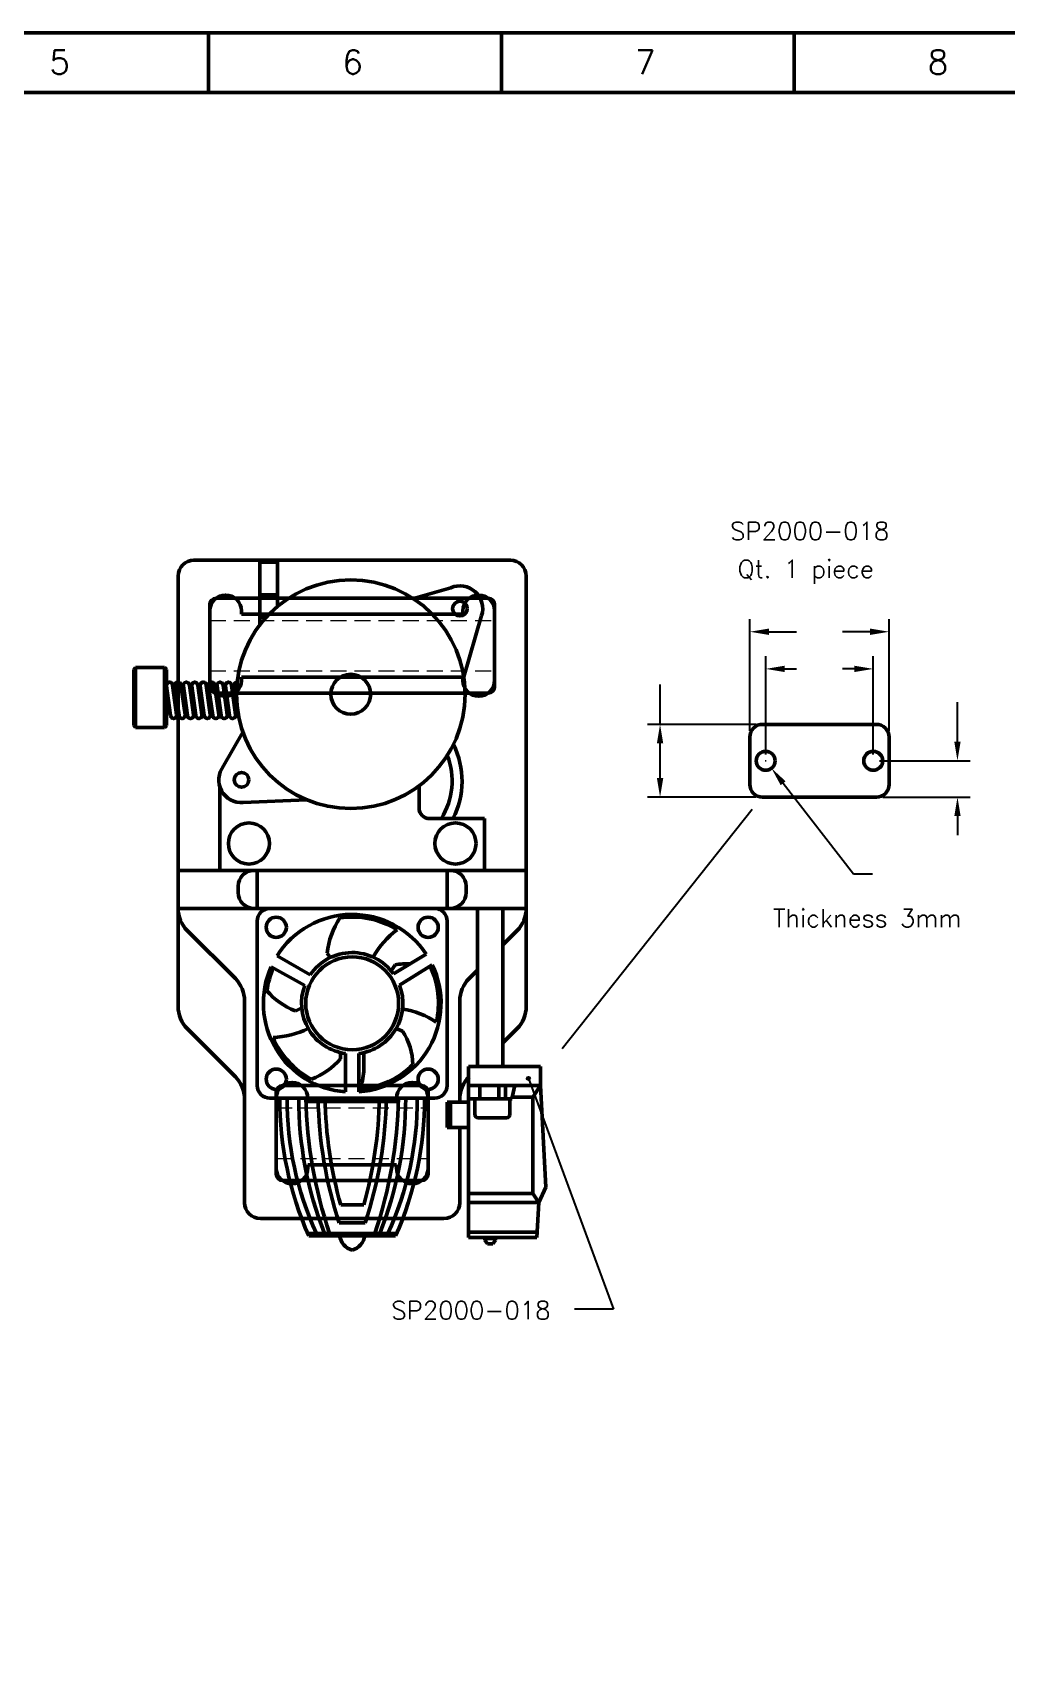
# Model space of a CAD drawing. Extents: x 22869 to 23563, y -7306 to -6812.
# Drawn here: x 23072.7 to 23226.5, y -7070.3 to -6811.9 of the extents above; entities that cross this region are included whole.
import ezdxf

# ---------------------------------------------------------------- set-up
doc = ezdxf.new("R2010")
doc.units = 0
doc.header["$PDMODE"] = 34
doc.linetypes.add('DASHED', pattern=[19.05, 12.7, -6.35])
doc.layers.get('0').update_dxf_attribs({"lineweight": 0})
for name, color, linetype, lineweight in [('Cooler', 7, 'Continuous', 50), ('Extrusora', 4, 'Continuous', 50), ('Fixação e Transmissão', 5, 'Continuous', 50), ('Guias', 30, 'Continuous', 50), ('Hotend', 4, 'Continuous', 50), ('Linha tracejada', 254, 'DASHED', 15), ('Peças Usinadas', 120, 'Continuous', 50)]:
    doc.layers.add(name, color=color, linetype=linetype, lineweight=lineweight)
doc.layers.add('Cotas', color=90, linetype='Continuous')
doc.styles.get("Standard").update_dxf_attribs({"font": 'romans.shx'})
doc.dimstyles.get("Standard").update_dxf_attribs({"dimtxt": 3, "dimasz": 3, "dimexe": 2, "dimexo": 1, "dimgap": 1, "dimtad": 0, "dimtoh": 1, "dimcen": 0.09, "dimadec": 0, "dimazin": 0, "dimtfac": 1, "dimtdec": 4, "dimtofl": 0, "dimtmove": 0, "dimatfit": 3, "dimfxl": 1, "dimtolj": 1, "dimtzin": 0, "dimarcsym": 0})

# ---------------------------------------------------------------- blocks, each defined once
blk = doc.blocks.new('*D_0')
at = {"color": 0, "linetype": 'ByBlock', "lineweight": -2}
for p, q in [((23186.02, -6922.18), (23186.02, -6904.55)), ((23189.02, -6906.55), (23193.37, -6906.55)), ((23205.02, -6906.55), (23200.66, -6906.55)), ((23208.02, -6922.18), (23208.02, -6904.55))]:
    blk.add_line(p, q, dxfattribs=at)
for points in [[(23186.02, -6906.55), (23189.02, -6907.05), (23186.02, -6906.55), (23189.02, -6906.05)], [(23208.02, -6906.55), (23205.02, -6906.05), (23208.02, -6906.55), (23205.02, -6907.05)]]:
    blk.add_solid(points, dxfattribs=at)
at = {"layer": 'Defpoints', "color": 0, "linetype": 'ByBlock', "lineweight": 0}
for p in [(23186.02, -6906.55), (23208.02, -6906.55), (23186.02, -6923.18), (23208.02, -6923.18)]:
    blk.add_point(p, dxfattribs=at)
blk = doc.blocks.new('*D_1')
at = {"color": 0, "linetype": 'ByBlock', "lineweight": -2}
for p, q in [((23188.52, -6925.93), (23188.52, -6910.42)), ((23205.52, -6925.93), (23205.52, -6910.42)), ((23191.52, -6912.42), (23193.37, -6912.42)), ((23202.52, -6912.42), (23200.66, -6912.42))]:
    blk.add_line(p, q, dxfattribs=at)
for points in [[(23188.52, -6912.42), (23191.52, -6912.92), (23188.52, -6912.42), (23191.52, -6911.92)], [(23205.52, -6912.42), (23202.52, -6911.92), (23205.52, -6912.42), (23202.52, -6912.92)]]:
    blk.add_solid(points, dxfattribs=at)
at = {"layer": 'Defpoints', "color": 0, "linetype": 'ByBlock', "lineweight": 0}
for p in [(23188.52, -6912.42), (23205.52, -6912.42), (23188.52, -6926.93), (23205.52, -6926.93)]:
    blk.add_point(p, dxfattribs=at)
blk = doc.blocks.new('*D_2')
at = {"color": 0, "linetype": 'ByBlock', "lineweight": -2}
for p, q in [((23218.82, -6923.93), (23218.82, -6917.65)), ((23206.52, -6926.93), (23220.82, -6926.93)), ((23207.02, -6932.68), (23220.82, -6932.68)), ((23218.82, -6935.68), (23218.82, -6938.68))]:
    blk.add_line(p, q, dxfattribs=at)
for points in [[(23218.82, -6926.93), (23219.32, -6923.93), (23218.82, -6926.93), (23218.32, -6923.93)], [(23218.82, -6932.68), (23218.32, -6935.68), (23218.82, -6932.68), (23219.32, -6935.68)]]:
    blk.add_solid(points, dxfattribs=at)
at = {"layer": 'Defpoints', "color": 0, "linetype": 'ByBlock', "lineweight": 0}
for p in [(23205.52, -6926.93), (23218.82, -6926.93), (23206.02, -6932.68), (23218.82, -6932.68)]:
    blk.add_point(p, dxfattribs=at)
blk = doc.blocks.new('*D_3')
at = {"color": 0, "linetype": 'ByBlock', "lineweight": -2}
for p, q in [((23171.83, -6921.18), (23171.83, -6914.9)), ((23187.02, -6921.18), (23169.83, -6921.18)), ((23171.83, -6929.68), (23171.83, -6924.18)), ((23187.02, -6932.68), (23169.83, -6932.68))]:
    blk.add_line(p, q, dxfattribs=at)
for points in [[(23171.83, -6921.18), (23171.33, -6924.18), (23171.83, -6921.18), (23172.33, -6924.18)], [(23171.83, -6932.68), (23172.33, -6929.68), (23171.83, -6932.68), (23171.33, -6929.68)]]:
    blk.add_solid(points, dxfattribs=at)
at = {"layer": 'Defpoints', "color": 0, "linetype": 'ByBlock', "lineweight": 0}
for p in [(23171.83, -6921.18), (23188.02, -6921.18), (23171.83, -6932.68), (23188.02, -6932.68)]:
    blk.add_point(p, dxfattribs=at)
blk = doc.blocks.new('*D_4')
for p, q in [((23188.43, -6926.93), (23188.61, -6926.93)), ((23188.52, -6927.02), (23188.52, -6926.84))]:
    blk.add_line(p, q)
at = {"color": 0, "linetype": 'ByBlock', "lineweight": -2}
for p, q in [((23191.28, -6930.49), (23202.39, -6944.79)), ((23202.39, -6944.79), (23205.39, -6944.79))]:
    blk.add_line(p, q, dxfattribs=at)
blk.add_solid([(23189.44, -6928.12), (23190.88, -6930.79), (23189.44, -6928.12), (23191.67, -6930.18)], dxfattribs=at)
at = {"layer": 'Defpoints', "color": 0, "linetype": 'ByBlock', "lineweight": 0}
for p in [(23187.59, -6925.75), (23188.52, -6926.93)]:
    blk.add_point(p, dxfattribs=at)

msp = doc.modelspace()

# ---------------------------------------------------------------- hatches: boundary and pattern name
at = {"layer": 'Cotas'}
h = msp.add_hatch(color=256, dxfattribs=at)
h.dxf.hatch_style = 1
h.paths.add_polyline_path([(23150.761, -6977.13, -0.2411741), (23150.869, -6976.92, -0.6113775), (23151.278, -6977.13, -1), (23150.761, -6977.13)])

# ---------------------------------------------------------------- linework, layer by layer
at = {"layer": 'Cooler'}
for p, q in [((23110.181, -6950.249), (23136.181, -6950.249)), ((23108.181, -6978.249), (23108.181, -6952.249)), ((23138.181, -6978.249), (23138.181, -6952.249)), ((23116.559, -6960.746), (23111.311, -6957.748)), ((23119.714, -6958.03), (23119.208, -6957.316)), ((23129.708, -6960.609), (23134.894, -6957.505)), ((23115.685, -6962.432), (23110.381, -6959.477)), ((23129.95, -6959.163), (23129.314, -6960.099)), ((23130.659, -6962.384), (23135.834, -6959.161)), ((23115.204, -6965.945), (23114.154, -6966.468)), ((23130.129, -6969.23), (23131.137, -6969.639)), ((23121.338, -6973.042), (23121.338, -6974.027)), ((23122.114, -6973.185), (23122.114, -6979.249)), ((23122.114, -6973.185), (23122.114, -6979.249)), ((23122.114, -6973.185), (23122.114, -6979.249)), ((23122.114, -6973.185), (23122.114, -6979.249)), ((23124.248, -6973.185), (23124.248, -6979.249)), ((23124.248, -6973.185), (23124.248, -6979.249)), ((23124.248, -6973.185), (23124.248, -6979.249)), ((23124.248, -6973.185), (23124.248, -6979.249)), ((23124.995, -6973.048), (23124.995, -6976.018)), ((23110.181, -6980.249), (23136.181, -6980.249))]:
    msp.add_line(p, q, dxfattribs=at)
for centre, radius in [((23111.181, -6953.249), 1.6), ((23135.181, -6953.249), 1.6), ((23123.181, -6965.249), 7.34), ((23111.181, -6977.249), 1.6), ((23135.181, -6977.249), 1.6)]:
    msp.add_circle(centre, radius, dxfattribs=at)
for centre, radius, start, end in [((23110.181, -6952.249), 2, 90, 180), ((23136.181, -6952.249), 2, 0, 90), ((23123.181, -6965.249), 14.041, 33.46937, 147.71276), ((23132.192, -6958.917), 13.083, 146.83369, 172.96727), ((23123.181, -6965.249), 13.627, 58.55471, 98.18665), ((23138.163, -6964.356), 13.311, 126.25777, 151.26445), ((23123.181, -6965.249), 8.008, 35.40626, 145.78797), ((23123.181, -6965.249), 14.041, 155.72926, 265.64284), ((23123.181, -6965.249), 13.627, 155.87698, 171.62844), ((23123.181, -6965.249), 14.041, 274.35716, 25.69448), ((23132.005, -6971.973), 12.974, 88.30526, 99.11667), ((23123.181, -6965.249), 13.627, 347.27172, 25.50472), ((23118.649, -6955.517), 11.837, 220.87987, 247.68479), ((23123.181, -6965.249), 8.008, 159.40502, 262.34462), ((23123.181, -6965.249), 8.008, 277.65538, 20.96237), ((23129.439, -6978.371), 12.325, 55.19447, 82.08081), ((23109.574, -6954.573), 16.128, 273.9172, 294.44357), ((23123.181, -6965.249), 13.627, 203.41186, 241.73855), ((23122.44, -6975.232), 10.34, 1.6986, 32.74614), ((23111.985, -6965.564), 12.614, 292.09042, 317.85989), ((23123.181, -6965.249), 13.627, 275.14613, 314.75689), ((23113.189, -6974.991), 11.851, 341.14274, 355.02797), ((23110.181, -6978.249), 2, 180, 270), ((23136.181, -6978.249), 2, 270, 360)]:
    msp.add_arc(centre, radius, start, end, dxfattribs=at)
at = {"layer": 'Cotas'}
for p, q in [((23156.378, -6972.407), (23186.361, -6934.577)), ((23151.02, -6977.13), (23164.474, -7013.568)), ((23164.474, -7013.568), (23158.299, -7013.568))]:
    msp.add_line(p, q, dxfattribs=at)
msp.add_circle((23151.02, -6977.13), 0.259, dxfattribs=at)
at = {"layer": 'Extrusora'}
for p, q in [((23108.56, -6905.501), (23108.56, -6895.532)), ((23108.56, -6895.532), (23111.365, -6895.532)), ((23111.365, -6895.532), (23111.365, -6902.561)), ((23111.365, -6900.73), (23108.56, -6900.73)), ((23138.758, -6899.602), (23132.859, -6901.316)), ((23108.56, -6904.233), (23109.618, -6904.233)), ((23140.807, -6913.682), (23143.624, -6904.005)), ((23088.961, -6912.216), (23088.679, -6912.498)), ((23088.679, -6912.498), (23088.679, -6916.941)), ((23093.544, -6912.216), (23088.961, -6912.216)), ((23088.961, -6912.216), (23088.961, -6916.941)), ((23093.826, -6912.498), (23093.544, -6912.216)), ((23093.544, -6912.216), (23093.544, -6916.941)), ((23093.826, -6916.941), (23093.826, -6912.498)), ((23088.679, -6921.385), (23088.679, -6916.941)), ((23088.961, -6921.667), (23088.961, -6916.941)), ((23093.544, -6921.667), (23093.544, -6916.941)), ((23093.826, -6916.941), (23093.826, -6921.385)), ((23093.844, -6915.837), (23093.945, -6915.837)), ((23093.85, -6915.155), (23094.488, -6919.764)), ((23094.793, -6915.011), (23095.431, -6919.625)), ((23094.907, -6915.837), (23095.275, -6915.837)), ((23095.18, -6915.155), (23095.819, -6919.764)), ((23096.123, -6915.011), (23096.762, -6919.625)), ((23096.237, -6915.837), (23096.605, -6915.837)), ((23096.51, -6915.155), (23097.149, -6919.764)), ((23097.453, -6915.011), (23098.092, -6919.625)), ((23097.567, -6915.837), (23097.935, -6915.837)), ((23097.841, -6915.155), (23098.479, -6919.764)), ((23098.783, -6915.011), (23099.422, -6919.625)), ((23098.897, -6915.837), (23099.265, -6915.837)), ((23099.171, -6915.155), (23099.809, -6919.764)), ((23100.113, -6915.011), (23100.752, -6919.625)), ((23100.228, -6915.837), (23100.595, -6915.837)), ((23100.501, -6915.155), (23101.139, -6919.764)), ((23101.443, -6915.011), (23102.082, -6919.625)), ((23101.558, -6915.837), (23101.925, -6915.837)), ((23101.831, -6915.155), (23102.469, -6919.764)), ((23102.773, -6915.011), (23103.412, -6919.625)), ((23102.888, -6915.837), (23103.255, -6915.837)), ((23103.161, -6915.155), (23103.799, -6919.764)), ((23104.104, -6915.011), (23104.742, -6919.625)), ((23104.218, -6915.837), (23104.586, -6915.837)), ((23104.491, -6915.155), (23105.129, -6919.764)), ((23093.844, -6918.046), (23094.251, -6918.046)), ((23095.213, -6918.046), (23095.581, -6918.046)), ((23096.543, -6918.046), (23096.911, -6918.046)), ((23097.873, -6918.046), (23098.241, -6918.046)), ((23099.203, -6918.046), (23099.571, -6918.046)), ((23100.533, -6918.046), (23100.901, -6918.046)), ((23101.863, -6918.046), (23102.231, -6918.046)), ((23103.193, -6918.046), (23103.561, -6918.046)), ((23104.524, -6918.046), (23104.891, -6918.046)), ((23088.961, -6921.667), (23088.679, -6921.385)), ((23093.544, -6921.667), (23088.961, -6921.667)), ((23093.826, -6921.385), (23093.544, -6921.667)), ((23102.846, -6927.758), (23105.918, -6922.438)), ((23102.267, -6936.066), (23102.267, -6931.03)), ((23133.747, -6934.375), (23133.747, -6930.904)), ((23116.031, -6933.107), (23105.961, -6933.535)), ((23102.267, -6944.249), (23102.267, -6936.066)), ((23144.095, -6936.066), (23135.438, -6936.066)), ((23144.095, -6944.249), (23144.095, -6936.066)), ((23102.267, -6944.249), (23123.181, -6944.249)), ((23144.095, -6944.249), (23123.181, -6944.249))]:
    msp.add_line(p, q, dxfattribs=at)
for centre, radius in [((23140.205, -6902.893), 1.162), ((23105.696, -6929.949), 1.162), ((23106.864, -6940.004), 3.249), ((23139.498, -6940.004), 3.249)]:
    msp.add_circle(centre, radius, dxfattribs=at)
for centre, radius, start, end in [((23140.205, -6902.893), 3.595, 341.97764, 113.74619), ((23094.311, -6915.013), 0.482, 0.32168, 197.08828), ((23095.641, -6915.013), 0.482, 0.32168, 197.08828), ((23096.971, -6915.013), 0.482, 0.32168, 197.08828), ((23098.301, -6915.013), 0.482, 0.32168, 197.08828), ((23099.631, -6915.013), 0.482, 0.32168, 197.08828), ((23100.961, -6915.013), 0.482, 0.32168, 197.08828), ((23102.292, -6915.013), 0.482, 0.32168, 197.08828), ((23103.622, -6915.013), 0.482, 0.32168, 197.08828), ((23104.952, -6915.013), 0.482, 86.00924, 197.08828), ((23094.97, -6919.765), 0.482, 179.94031, 16.90878), ((23096.3, -6919.765), 0.482, 179.94031, 16.90878), ((23097.631, -6919.765), 0.482, 179.94031, 16.90878), ((23098.961, -6919.765), 0.482, 179.94031, 16.90878), ((23100.291, -6919.765), 0.482, 179.94031, 16.90878), ((23101.621, -6919.765), 0.482, 179.94031, 16.90878), ((23102.951, -6919.765), 0.482, 179.94031, 16.90878), ((23104.281, -6919.765), 0.482, 179.94031, 16.90878), ((23105.611, -6919.765), 0.482, 179.94031, 224.06022), ((23127.726, -6930.14), 12.818, 332.46597, 26.75088), ((23127.726, -6930.14), 11.235, 328.16737, 21.1052), ((23105.696, -6929.949), 3.595, 142.44857, 274.21713), ((23135.438, -6934.375), 1.691, 180, 270)]:
    msp.add_arc(centre, radius, start, end, dxfattribs=at)
at = {"layer": 'Fixação e Transmissão'}
for p, q in [((23142.981, -6950.249), (23146.981, -6950.249)), ((23142.981, -6975.25), (23146.981, -6975.25)), ((23141.55, -6978.25), (23152.918, -6978.25)), ((23143.361, -6978.25), (23143.361, -6980.35)), ((23146.352, -6978.25), (23146.352, -6980.35)), ((23147.407, -6978.25), (23147.407, -6980.35)), ((23148.482, -6980.078), (23148.86, -6978.25)), ((23151.699, -6980.078), (23152.918, -6978.25)), ((23152.918, -6978.25), (23153.781, -6994.296)), ((23141.55, -6980.85), (23138.181, -6980.85)), ((23138.181, -6980.85), (23138.181, -6984.85)), ((23138.728, -6980.85), (23138.728, -6984.85)), ((23141.55, -6980.35), (23147.407, -6980.35)), ((23147.407, -6980.35), (23148.482, -6980.35)), ((23148.482, -6980.078), (23148.482, -6980.35)), ((23148.482, -6980.078), (23151.699, -6980.078)), ((23151.699, -6980.078), (23151.699, -6995.324)), ((23143.079, -6983.35), (23147.579, -6983.35)), ((23141.55, -6984.85), (23138.181, -6984.85)), ((23153.781, -6994.296), (23152.659, -6996.736)), ((23146.703, -6995.324), (23141.55, -6995.324)), ((23152.659, -6996.736), (23141.55, -6996.736)), ((23147.511, -6995.324), (23146.703, -6995.324)), ((23151.699, -6995.324), (23147.511, -6995.324)), ((23152.659, -6996.736), (23151.699, -6995.324)), ((23152.659, -6996.736), (23152.364, -7002.23)), ((23152.407, -7001.43), (23141.55, -7001.43)), ((23152.364, -7002.23), (23141.55, -7002.23)), ((23144.158, -7002.23), (23144.158, -7002.689)), ((23144.158, -7002.425), (23144.981, -7002.425)), ((23145.804, -7002.425), (23144.981, -7002.425)), ((23145.804, -7002.23), (23145.804, -7002.689)), ((23144.158, -7002.689), (23144.551, -7003.25)), ((23144.551, -7003.25), (23144.981, -7003.25)), ((23145.412, -7003.25), (23144.981, -7003.25)), ((23145.804, -7002.689), (23145.412, -7003.25))]:
    msp.add_line(p, q, dxfattribs=at)
at = {"layer": 'Fixação e Transmissão', "ltscale": 0.1}
for p, q in [((23142.981, -6975.25), (23142.981, -6950.249)), ((23146.981, -6975.25), (23146.981, -6950.249)), ((23142.579, -6980.35), (23142.579, -6982.85)), ((23148.079, -6980.35), (23148.079, -6982.85))]:
    msp.add_line(p, q, dxfattribs=at)
at = {"layer": 'Fixação e Transmissão', "ltscale": 0.15}
msp.add_line((23141.55, -6978.25), (23141.55, -7002.23), dxfattribs=at)
at = {"layer": 'Fixação e Transmissão'}
for centre, start, end in [((23143.079, -6982.85), 180, 270), ((23147.579, -6982.85), 270, 360)]:
    msp.add_arc(centre, 0.5, start, end, dxfattribs=at)
at = {"layer": 'Guias'}
for p, q in [((23144.681, -6901.249), (23101.681, -6901.249)), ((23100.681, -6902.249), (23100.681, -6908.749)), ((23145.681, -6915.249), (23145.681, -6902.249)), ((23100.681, -6915.249), (23100.681, -6908.749)), ((23144.681, -6916.249), (23101.681, -6916.249)), ((23111.181, -6979.249), (23111.181, -6985.749)), ((23134.181, -6978.249), (23112.181, -6978.249)), ((23135.181, -6992.249), (23135.181, -6979.249)), ((23111.181, -6992.249), (23111.181, -6985.749)), ((23134.181, -6993.249), (23112.181, -6993.249))]:
    msp.add_line(p, q, dxfattribs=at)
for centre, start, end in [((23101.681, -6902.249), 90, 180), ((23144.681, -6902.249), 360, 90), ((23101.681, -6915.249), 180, 270), ((23144.681, -6915.249), 270, 360), ((23112.181, -6979.249), 90, 180), ((23134.181, -6979.249), 360, 90), ((23112.181, -6992.249), 180, 270), ((23134.181, -6992.249), 270, 360)]:
    msp.add_arc(centre, 1, start, end, dxfattribs=at)
at = {"layer": 'Hotend'}
for p, q in [((23121.366, -6997.108), (23123.181, -6997.108)), ((23124.996, -6997.108), (23123.181, -6997.108)), ((23121.143, -6999.96), (23123.181, -6999.96)), ((23125.22, -6999.96), (23123.181, -6999.96)), ((23123.181, -7001.596), (23116.149, -7001.596)), ((23116.326, -7001.999), (23123.181, -7001.999)), ((23117.531, -7001.596), (23117.933, -7001.999)), ((23118.811, -7001.596), (23119.213, -7001.999)), ((23119.618, -7001.596), (23120.021, -7001.999)), ((23123.181, -7001.596), (23130.214, -7001.596)), ((23130.036, -7001.999), (23123.181, -7001.999)), ((23126.744, -7001.596), (23126.342, -7001.999)), ((23127.552, -7001.596), (23127.149, -7001.999)), ((23128.832, -7001.596), (23128.429, -7001.999))]:
    msp.add_line(p, q, dxfattribs=at)
for centre, radius, start, end in [((23164.857, -6980.39), 53.124, 179.84699, 204.00078), ((23163.177, -6980.501), 50.285, 179.71289, 204.80428), ((23172.39, -6980.274), 57.666, 179.97445, 201.69981), ((23185.446, -6979.037), 69.586, 180.99787, 198.91671), ((23183.373, -6979.263), 65.582, 180.86137, 198.39702), ((23184.474, -6979.263), 65.582, 180.86137, 195.78968), ((23061.889, -6979.263), 65.582, 344.21032, 359.13863), ((23062.989, -6979.263), 65.582, 341.60298, 359.13863), ((23060.916, -6979.037), 69.586, 341.08329, 359.00213), ((23073.972, -6980.274), 57.666, 338.30019, 0.02555), ((23083.186, -6980.501), 50.285, 335.19572, 0.28711), ((23081.505, -6980.39), 53.124, 335.99922, 0.15301), ((23124.021, -7001.493), 2.882, 189.53156, 253.0677), ((23122.342, -7001.493), 2.882, 286.9323, 350.46844)]:
    msp.add_arc(centre, radius, start, end, dxfattribs=at)
at = {"layer": 'Linha tracejada', "ltscale": 0.2}
for p, q in [((23100.681, -6904.749), (23145.681, -6904.749)), ((23100.681, -6912.749), (23145.681, -6912.749)), ((23111.181, -6981.749), (23135.181, -6981.749)), ((23111.181, -6989.749), (23135.181, -6989.749))]:
    msp.add_line(p, q, dxfattribs=at)
at = {"layer": 'Peças Usinadas'}
for p, q in [((23100.497, -6811.91), (23100.497, -6821.36)), ((23146.757, -6811.91), (23146.757, -6821.36)), ((23193.017, -6811.91), (23193.017, -6821.36)), ((23148.181, -6895.249), (23098.181, -6895.249)), ((23095.681, -6965.749), (23095.681, -6897.749)), ((23150.681, -6965.749), (23150.681, -6897.749)), ((23100.681, -6908.749), (23100.681, -6903.249)), ((23105.681, -6903.749), (23105.681, -6903.249)), ((23140.681, -6903.749), (23140.681, -6903.249)), ((23145.681, -6908.749), (23145.681, -6903.249)), ((23100.681, -6914.249), (23100.681, -6908.749)), ((23100.681, -6908.749), (23100.681, -6914.249)), ((23145.681, -6914.249), (23145.681, -6908.749)), ((23145.681, -6908.749), (23145.681, -6914.249)), ((23105.681, -6914.249), (23105.681, -6913.749)), ((23140.681, -6914.249), (23140.681, -6913.749)), ((23150.681, -6944.249), (23095.681, -6944.249)), ((23095.681, -6947.249), (23095.681, -6944.249)), ((23150.681, -6947.249), (23150.681, -6944.249)), ((23095.681, -6950.249), (23095.681, -6947.249)), ((23105.181, -6946.749), (23105.181, -6947.749)), ((23141.181, -6946.749), (23141.181, -6947.749)), ((23150.681, -6950.249), (23150.681, -6947.249)), ((23150.681, -6950.249), (23095.681, -6950.249)), ((23097.146, -6953.784), (23104.717, -6961.355)), ((23149.217, -6953.784), (23146.981, -6956.02)), ((23142.981, -6960.02), (23141.646, -6961.355)), ((23106.181, -6996.749), (23106.181, -6964.891)), ((23140.181, -6980.85), (23140.181, -6964.891)), ((23097.146, -6969.284), (23104.717, -6976.855)), ((23149.217, -6969.284), (23146.981, -6971.52)), ((23141.55, -6978.25), (23141.55, -6975.25)), ((23141.55, -6975.25), (23152.918, -6975.25)), ((23152.918, -6978.25), (23152.918, -6975.25)), ((23141.55, -6978.25), (23152.918, -6978.25)), ((23111.181, -6985.749), (23111.181, -6980.249)), ((23116.181, -6980.749), (23116.181, -6980.249)), ((23130.181, -6980.749), (23130.181, -6980.249)), ((23135.181, -6985.749), (23135.181, -6980.249)), ((23111.181, -6991.249), (23111.181, -6985.749)), ((23111.181, -6985.749), (23111.181, -6991.249)), ((23135.181, -6991.249), (23135.181, -6985.749)), ((23135.181, -6985.749), (23135.181, -6991.249)), ((23140.181, -6996.749), (23140.181, -6984.85)), ((23116.181, -6991.249), (23116.181, -6990.749)), ((23130.181, -6991.249), (23130.181, -6990.749)), ((23137.681, -6999.249), (23108.681, -6999.249))]:
    msp.add_line(p, q, dxfattribs=at)
at = {"layer": 'Peças Usinadas', "ltscale": 0.1}
for p, q in [((23105.681, -6903.749), (23140.681, -6903.749)), ((23105.681, -6913.749), (23140.681, -6913.749)), ((23116.181, -6980.749), (23130.181, -6980.749)), ((23116.181, -6990.749), (23130.181, -6990.749))]:
    msp.add_line(p, q, dxfattribs=at)
at = {"layer": 'Peças Usinadas', "ltscale": 0.25}
for p, q in [((23108.181, -6944.249), (23108.181, -6950.249)), ((23138.181, -6944.249), (23138.181, -6950.249))]:
    msp.add_line(p, q, dxfattribs=at)
at = {"layer": 'Peças Usinadas', "flags": 128}
for points in [[(22869.195, -7306.013), (23563.101, -7306.013), (23563.101, -6811.91), (22869.195, -6811.91)], [(22878.645, -7296.563), (23553.651, -7296.563), (23553.651, -6821.36), (22878.645, -6821.36)]]:
    msp.add_lwpolyline(points, close=True, dxfattribs=at)
msp.add_lwpolyline([(23186.015, -6930.683, 0.4142136), (23188.015, -6932.683), (23206.015, -6932.683, 0.4142136), (23208.015, -6930.683), (23208.015, -6923.183, 0.4142136), (23206.015, -6921.183), (23188.015, -6921.183, 0.4142136), (23186.015, -6923.183)], format="xyb", close=True, dxfattribs=at)
at = {"layer": 'Peças Usinadas'}
for centre, radius in [((23122.951, -6916.421), 18.065), ((23122.951, -6916.421), 3.151), ((23188.515, -6926.933), 1.5), ((23205.515, -6926.933), 1.5)]:
    msp.add_circle(centre, radius, dxfattribs=at)
for centre, radius, start, end in [((23098.181, -6897.749), 2.5, 90, 180), ((23148.181, -6897.749), 2.5, 0, 90), ((23103.181, -6903.249), 2.5, 0, 180), ((23143.181, -6903.249), 2.5, 0, 180), ((23103.181, -6914.249), 2.5, 180, 360), ((23143.181, -6914.249), 2.5, 180, 360), ((23107.681, -6946.749), 2.5, 90, 180), ((23138.681, -6946.749), 2.5, 0, 90), ((23107.681, -6947.749), 2.5, 180, 270), ((23138.681, -6947.749), 2.5, 270, 360), ((23100.681, -6950.249), 5, 180, 225), ((23145.681, -6950.249), 5, 315, 360), ((23101.181, -6964.891), 5, 0, 45), ((23145.181, -6964.891), 5, 135, 180), ((23100.681, -6965.749), 5, 180, 225), ((23145.681, -6965.749), 5, 315, 360), ((23101.181, -6980.391), 5, 360, 45), ((23113.681, -6980.249), 2.5, 0, 180), ((23132.681, -6980.249), 2.5, 0, 180), ((23145.181, -6980.391), 5, 135, 180), ((23113.681, -6991.249), 2.5, 180, 360), ((23132.681, -6991.249), 2.5, 180, 360), ((23108.681, -6996.749), 2.5, 180, 270), ((23137.681, -6996.749), 2.5, 270, 360)]:
    msp.add_arc(centre, radius, start, end, dxfattribs=at)

# ---------------------------------------------------------------- texts
at = {"layer": 'Cotas'}
for s, height, p in [('5', 3.78, (23075.352, -6818.452)), ('6', 3.78, (23121.613, -6818.452)), ('7', 3.78, (23167.873, -6818.452)), ('8', 3.78, (23214.134, -6818.452)), ('SP2000-018', 2.835, (23182.891, -6892.054)), ('Qt. 1 piece', 2.835, (23184.091, -6898.054)), ('Thickness 3mm', 2.835, (23189.696, -6953.221)), ('SP2000-018', 2.835, (23129.367, -7015.163))]:
    msp.add_text(s, height=height, dxfattribs=at).set_placement(p)

# ---------------------------------------------------------------- dimensions: what is measured, and where the dimension line sits
for base, p1, p2, angle, picture, middle in [((23208.015, -6906.549), (23186.015, -6923.183), (23208.015, -6923.183), 0.00001, '*D_0', (23197.015, -6906.549)), ((23171.825, -6921.183), (23188.015, -6932.683), (23188.015, -6921.183), 90, '*D_3', (23171.825, -6926.933)), ((23205.515, -6912.423), (23188.515, -6926.933), (23205.515, -6926.933), 0.00001, '*D_1', (23197.015, -6912.423)), ((23218.818, -6926.933), (23206.015, -6932.683), (23205.515, -6926.933), 90, '*D_2', (23218.818, -6929.808))]:
    dim = msp.add_linear_dim(base=base, p1=p1, p2=p2, angle=angle, dimstyle='Standard', override={"dimpost": '<>'}, dxfattribs=at)
    dim.commit()
    dim.dimension.update_dxf_attribs({"geometry": picture, "text_midpoint": middle})
dim = msp.add_diameter_dim_2p(p1=(23187.595, -6925.749), p2=(23189.435, -6928.118), text='%%C3 (2x)', dimstyle='Standard', override={"dimpost": '<>'}, dxfattribs=at)
dim.commit()
dim.dimension.update_dxf_attribs({"geometry": '*D_4', "text_midpoint": (23202.386, -6944.785)})

doc.saveas('drawing.dxf')
